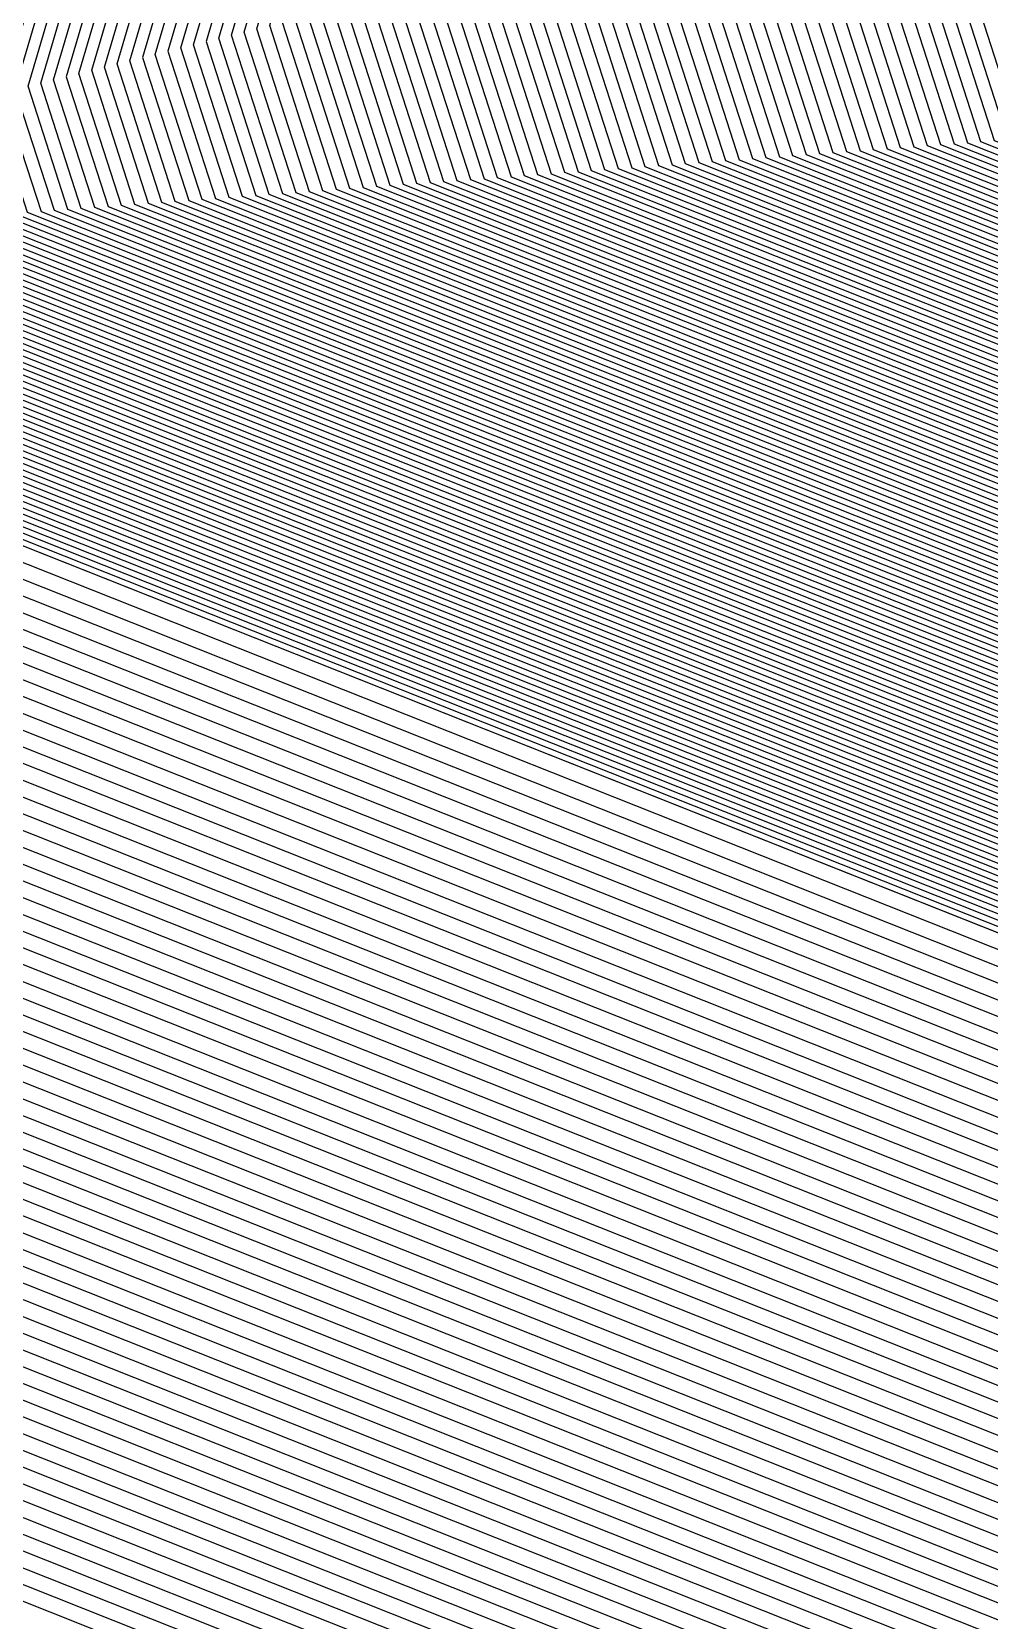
# Model space of a CAD drawing. Extents: x 7084 to 11035, y 13750 to 16729.
# Drawn here: x 8170.6 to 8248.1, y 14582.4 to 14710.9 of the extents above; entities that cross this region are included whole.
import ezdxf

# ---------------------------------------------------------------- set-up
doc = ezdxf.new("R2010")
doc.units = 0
doc.layers.add('Default', color=7, linetype='Continuous')

msp = doc.modelspace()

# ---------------------------------------------------------------- linework, layer by layer
at = {"layer": 'Default'}
for points in [[(8622.29, 14404.43), (8113.24, 14606.45), (8067.13, 14620.36), (7606.35, 14277.8), (7571.22, 14287.32), (7474.67, 14441.03), (7430.76, 14481.31), (7443.92, 14744.82), (7474.66, 14804.86), (7549.26, 14971.75), (7563.9, 15005.43), (7691.17, 15154.76), (7835.98, 15308.47), (7849.15, 15462.19), (7857.2, 15505.39), (7858.66, 15509.78), (7942.04, 15839.17), (7951.55, 15900.68), (7976.44, 15901.41), (8182.69, 16094.65)], [(8632.24, 14412.68), (8113.17, 14618.68), (8073.64, 14630.61), (7603.79, 14281.29), (7573.67, 14289.45), (7475.23, 14446.2), (7437.59, 14480.72), (7451.01, 14749.42), (7477.36, 14800.88), (7553.43, 14971.06), (7565.98, 14999.93), (7695.75, 15152.19), (7843.41, 15308.94), (7856.84, 15465.68), (7863.74, 15502.71), (7865, 15506.47), (7950.02, 15842.35), (7958.17, 15895.07), (7979.5, 15895.7), (8189.82, 16092.74)], [(8647.72, 14425.51), (8113.05, 14637.7), (8083.77, 14646.54), (7599.81, 14286.73), (7577.5, 14292.77), (7476.1, 14454.23), (7448.21, 14479.8), (7462.04, 14756.57), (7481.56, 14794.69), (7559.92, 14969.98), (7569.21, 14991.37), (7702.88, 15148.2), (7854.98, 15309.66), (7868.81, 15471.11), (7873.92, 15498.54), (7874.85, 15501.33), (7962.42, 15847.29), (7968.47, 15886.34), (7984.27, 15886.81), (8200.9, 16089.78)], [(8634.45, 14414.51), (8113.15, 14621.4), (8075.09, 14632.88), (7603.22, 14282.07), (7574.22, 14289.93), (7475.35, 14447.34), (7439.1, 14480.58), (7452.59, 14750.44), (7477.96, 14800), (7554.36, 14970.9), (7566.44, 14998.71), (7696.77, 15151.62), (7845.07, 15309.04), (7858.55, 15466.45), (7865.19, 15502.11), (7866.4, 15505.74), (7951.79, 15843.06), (7959.64, 15893.82), (7980.18, 15894.43)], [(7966.99, 15887.59), (7960.65, 15846.59), (7873.44, 15502.06), (7872.47, 15499.13), (7867.1, 15470.33), (7853.33, 15309.55), (7701.86, 15148.77), (7568.75, 14992.59), (7558.99, 14970.13), (7480.96, 14795.58), (7460.46, 14755.55), (7446.69, 14479.93), (7475.97, 14453.08), (7576.95, 14292.3), (7600.38, 14285.95), (8082.32, 14644.26), (8113.07, 14634.98), (8645.5, 14423.68)], [(7970.67, 15884.48), (7965.08, 15848.35), (7876.96, 15500.22), (7876.1, 15497.64), (7871.37, 15472.27), (7857.46, 15309.81), (7704.4, 15147.35), (7569.9, 14989.53), (7561.3, 14969.75), (7482.46, 14793.36), (7464.4, 14758.1), (7450.49, 14479.6), (7476.28, 14455.95), (7578.32, 14293.49), (7598.95, 14287.89), (8085.94, 14649.95), (8113.03, 14641.78), (8651.03, 14428.26)], [(7996.1, 15860.71), (7901.59, 15487.36), (7901.55, 15487.22), (7901.29, 15485.84), (7886.37, 15311.61), (7722.23, 15137.38), (7577.98, 14968.12), (7577.51, 14967.06), (7492.95, 14777.89), (7491.98, 14775.98), (7477.05, 14477.3), (7478.45, 14476.02), (7587.88, 14301.79), (7588.99, 14301.48), (8111.27, 14689.77), (8112.74, 14689.33), (8689.73, 14460.34)], [(8686.41, 14457.59), (8112.76, 14685.26), (8109.1, 14686.36), (7589.85, 14300.32), (7587.06, 14301.08), (7478.26, 14474.3), (7474.78, 14477.5), (7489.61, 14774.45), (7492.05, 14779.22), (7576.12, 14967.29), (7577.28, 14969.96), (7720.7, 15138.23), (7883.89, 15311.46), (7898.73, 15484.68), (7899.37, 15488.11), (7899.48, 15488.46), (7993.44, 15859.65)], [(7994.33, 15860), (7900.19, 15488.09), (7900.09, 15487.81), (7899.58, 15485.07), (7884.72, 15311.51), (7721.21, 15137.95), (7577.52, 14969.35), (7576.59, 14967.21), (7492.35, 14778.77), (7490.4, 14774.96), (7475.54, 14477.43), (7478.32, 14474.87), (7587.33, 14301.31), (7589.56, 14300.71), (8109.83, 14687.5), (8112.75, 14686.62), (8687.52, 14458.51)], [(8684.2, 14455.76), (8112.78, 14682.54), (8107.65, 14684.09), (7590.42, 14299.54), (7586.51, 14300.6), (7478.14, 14473.15), (7473.26, 14477.63), (7488.04, 14773.43), (7491.45, 14780.1), (7575.2, 14967.44), (7576.82, 14971.18), (7719.68, 15138.8), (7882.24, 15311.35), (7897.02, 15483.91), (7897.91, 15488.71), (7898.08, 15489.19), (7991.67, 15858.95)], [(7992.56, 15859.3), (7898.78, 15488.83), (7898.64, 15488.41), (7897.87, 15484.29), (7883.07, 15311.41), (7720.19, 15138.52), (7577.05, 14970.57), (7575.66, 14967.36), (7491.75, 14779.66), (7488.83, 14773.94), (7474.02, 14477.56), (7478.2, 14473.73), (7586.79, 14300.84), (7590.13, 14299.93), (8108.38, 14685.22), (8112.77, 14683.9), (8685.31, 14456.67)], [(7987.24, 15857.18), (7894.56, 15491.03), (7894.28, 15490.2), (7892.74, 15481.97), (7878.11, 15311.1), (7717.13, 15140.23), (7575.67, 14974.24), (7572.88, 14967.83), (7489.95, 14782.31), (7484.1, 14770.87), (7469.46, 14477.96), (7477.83, 14470.28), (7585.15, 14299.42), (7591.84, 14297.6), (8104.04, 14678.4), (8112.82, 14675.75), (8678.67, 14451.17)], [(7988.13, 15857.53), (7895.26, 15490.66), (7895, 15489.9), (7893.6, 15482.35), (7878.94, 15311.15), (7717.64, 15139.94), (7575.9, 14973.63), (7573.34, 14967.75), (7490.25, 14781.87), (7484.89, 14771.38), (7470.22, 14477.89), (7477.89, 14470.86), (7585.42, 14299.65), (7591.55, 14297.99), (8104.76, 14679.53), (8112.81, 14677.1), (8679.78, 14452.09)], [(7989.01, 15857.89), (7895.96, 15490.3), (7895.73, 15489.6), (7894.45, 15482.74), (7879.76, 15311.2), (7718.15, 15139.66), (7576.13, 14973.02), (7573.81, 14967.67), (7490.55, 14781.43), (7485.67, 14771.9), (7470.98, 14477.82), (7477.95, 14471.43), (7585.69, 14299.89), (7591.27, 14298.38), (8105.48, 14680.67), (8112.8, 14678.46), (8680.89, 14453.01)], [(8675.36, 14448.43), (8112.84, 14671.67), (8101.86, 14674.98), (7592.69, 14296.44), (7584.33, 14298.7), (7477.64, 14468.56), (7467.19, 14478.15), (7481.74, 14769.34), (7489.05, 14783.64), (7571.49, 14968.06), (7574.98, 14976.08), (7715.61, 15141.08), (7875.63, 15310.94), (7890.18, 15480.8), (7892.1, 15491.09), (7892.44, 15492.13), (7984.58, 15856.12)], [(7985.47, 15856.47), (7893.15, 15491.77), (7892.82, 15490.79), (7891.03, 15481.19), (7876.46, 15310.99), (7716.12, 15140.8), (7575.21, 14975.46), (7571.96, 14967.98), (7489.35, 14783.19), (7482.52, 14769.85), (7467.95, 14478.09), (7477.71, 14469.14), (7584.6, 14298.94), (7592.41, 14296.83), (8102.59, 14676.12), (8112.84, 14673.03), (8676.46, 14449.34)], [(7981.04, 15854.71), (7889.63, 15493.61), (7889.19, 15492.28), (7886.76, 15479.25), (7872.33, 15310.74), (7713.57, 15142.22), (7574.05, 14978.52), (7569.64, 14968.36), (7487.86, 14785.41), (7478.58, 14767.3), (7464.15, 14478.42), (7477.4, 14466.27), (7583.23, 14297.75), (7593.83, 14294.88), (8098.97, 14670.43), (8112.88, 14666.23), (8670.93, 14444.76)], [(8672.04, 14445.68), (8112.87, 14667.59), (8099.69, 14671.57), (7593.55, 14295.27), (7583.51, 14297.99), (7477.46, 14466.84), (7464.91, 14478.35), (7479.37, 14767.81), (7488.16, 14784.96), (7570.1, 14968.29), (7574.29, 14977.91), (7714.08, 15141.94), (7873.15, 15310.79), (7887.61, 15479.64), (7889.91, 15491.98), (7890.33, 15493.24), (7981.92, 15855.06)], [(8665.41, 14440.18), (8112.92, 14659.44), (8095.35, 14664.74), (7595.25, 14292.94), (7581.87, 14296.57), (7477.09, 14463.4), (7460.36, 14478.74), (7474.64, 14764.74), (7486.36, 14787.62), (7567.32, 14968.75), (7572.9, 14981.58), (7711.02, 15143.65), (7868.2, 15310.48), (7882.49, 15477.31), (7885.55, 15493.77), (7886.11, 15495.44), (7976.6, 15852.94)], [(7977.49, 15853.3), (7886.81, 15495.08), (7886.28, 15493.47), (7883.34, 15477.7), (7869.02, 15310.53), (7711.53, 15143.36), (7573.13, 14980.97), (7567.79, 14968.67), (7486.66, 14787.17), (7475.43, 14765.25), (7461.12, 14478.68), (7477.15, 14463.98), (7582.14, 14296.81), (7594.97, 14293.33), (8096.07, 14665.88), (8112.91, 14660.8), (8666.51, 14441.09)], [(7978.38, 15853.65), (7887.52, 15494.71), (7887.01, 15493.17), (7884.19, 15478.09), (7869.85, 15310.58), (7712.04, 15143.08), (7573.36, 14980.36), (7568.25, 14968.59), (7486.96, 14786.73), (7476.22, 14765.76), (7461.87, 14478.61), (7477.21, 14464.55), (7582.42, 14297.04), (7594.68, 14293.72), (8096.8, 14667.02), (8112.9, 14662.16), (8667.62, 14442.01)], [(7979.26, 15854), (7888.22, 15494.34), (7887.73, 15492.88), (7885.05, 15478.48), (7870.67, 15310.63), (7712.55, 15142.79), (7573.59, 14979.75), (7568.71, 14968.52), (7487.26, 14786.29), (7477.01, 14766.28), (7462.63, 14478.55), (7477.27, 14465.12), (7582.69, 14297.28), (7594.4, 14294.11), (8097.52, 14668.15), (8112.89, 14663.52), (8668.72, 14442.93)], [(7973.95, 15851.88), (7884, 15496.55), (7883.37, 15494.66), (7879.92, 15476.15), (7865.72, 15310.32), (7709.5, 15144.5), (7572.21, 14983.42), (7565.94, 14968.98), (7485.46, 14788.94), (7472.28, 14763.21), (7458.08, 14478.94), (7476.9, 14461.68), (7581.05, 14295.86), (7596.11, 14291.78), (8093.18, 14661.33), (8112.94, 14655.37), (8662.09, 14437.43)], [(7974.83, 15852.24), (7884.7, 15496.18), (7884.1, 15494.37), (7880.78, 15476.54), (7866.54, 15310.38), (7710, 15144.22), (7572.44, 14982.8), (7566.4, 14968.9), (7485.76, 14788.5), (7473.07, 14763.72), (7458.84, 14478.88), (7476.96, 14462.25), (7581.32, 14296.09), (7595.82, 14292.17), (8093.9, 14662.47), (8112.93, 14656.72), (8663.19, 14438.34)], [(8664.3, 14439.26), (8112.93, 14658.08), (8094.63, 14663.6), (7595.54, 14292.55), (7581.6, 14296.33), (7477.02, 14462.83), (7459.6, 14478.81), (7473.86, 14764.23), (7486.06, 14788.06), (7566.86, 14968.83), (7572.67, 14982.19), (7710.51, 15143.93), (7867.37, 15310.43), (7881.63, 15476.92), (7884.83, 15494.07), (7885.41, 15495.81), (7975.72, 15852.59)], [(8659.88, 14435.59), (8112.96, 14652.65), (8091.73, 14659.05), (7596.68, 14291), (7580.5, 14295.38), (7476.78, 14460.53), (7456.56, 14479.07), (7470.71, 14762.19), (7484.86, 14789.83), (7565.01, 14969.13), (7571.75, 14984.64), (7708.48, 15145.07), (7864.07, 15310.22), (7878.21, 15475.37), (7881.92, 15495.26), (7882.59, 15497.28), (7972.17, 15851.18)], [(7966.85, 15849.06), (7878.37, 15499.49), (7877.55, 15497.05), (7873.08, 15473.05), (7859.11, 15309.91), (7705.42, 15146.78), (7570.36, 14988.31), (7562.23, 14969.6), (7483.06, 14792.48), (7465.98, 14759.12), (7452.01, 14479.47), (7476.41, 14457.09), (7578.86, 14293.96), (7598.38, 14288.67), (8087.39, 14652.22), (8113.01, 14644.5), (8653.24, 14430.09)], [(7968.63, 15849.76), (7879.78, 15498.75), (7879.01, 15496.45), (7874.79, 15473.82), (7860.76, 15310.02), (7706.44, 15146.21), (7570.82, 14987.09), (7563.16, 14969.44), (7483.66, 14791.6), (7467.55, 14760.14), (7453.53, 14479.34), (7476.53, 14458.24), (7579.41, 14294.43), (7597.81, 14289.45), (8088.84, 14654.5), (8112.99, 14647.21), (8655.46, 14431.93)], [(7969.51, 15850.12), (7880.48, 15498.38), (7879.74, 15496.15), (7875.65, 15474.21), (7861.59, 15310.07), (7706.95, 15145.93), (7571.06, 14986.47), (7563.62, 14969.36), (7483.96, 14791.15), (7468.34, 14760.66), (7454.28, 14479.27), (7476.59, 14458.81), (7579.68, 14294.67), (7597.53, 14289.84), (8089.56, 14655.64), (8112.98, 14648.57), (8656.56, 14432.84)], [(7964.2, 15848), (7876.26, 15500.59), (7875.37, 15497.94), (7870.52, 15471.88), (7856.63, 15309.76), (7703.89, 15147.63), (7569.67, 14990.14), (7560.84, 14969.83), (7482.16, 14793.81), (7463.62, 14757.59), (7449.73, 14479.66), (7476.22, 14455.37), (7578.05, 14293.25), (7599.24, 14287.51), (8085.22, 14648.81), (8113.03, 14640.42), (8649.93, 14427.34)], [(7965.97, 15848.7), (7877.66, 15499.86), (7876.83, 15497.34), (7872.23, 15472.66), (7858.28, 15309.86), (7704.91, 15147.07), (7570.13, 14988.92), (7561.77, 14969.67), (7482.76, 14792.92), (7465.19, 14758.61), (7451.25, 14479.53), (7476.34, 14456.52), (7578.59, 14293.72), (7598.67, 14288.28), (8086.67, 14651.09), (8113.02, 14643.14), (8652.14, 14429.18)], [(7961.54, 15846.94), (7874.15, 15501.69), (7873.19, 15498.83), (7867.95, 15470.72), (7854.15, 15309.6), (7702.37, 15148.49), (7568.98, 14991.98), (7559.45, 14970.06), (7481.26, 14795.13), (7461.25, 14756.06), (7447.45, 14479.86), (7476.03, 14453.65), (7577.23, 14292.54), (7600.09, 14286.34), (8083.05, 14645.4), (8113.06, 14636.34), (8646.61, 14424.59)], [(7963.31, 15847.65), (7875.55, 15500.96), (7874.65, 15498.24), (7869.66, 15471.49), (7855.81, 15309.71), (7703.39, 15147.92), (7569.44, 14990.75), (7560.38, 14969.9), (7481.86, 14794.25), (7462.83, 14757.08), (7448.97, 14479.73), (7476.16, 14454.8), (7577.77, 14293.01), (7599.52, 14287.12), (8084.5, 14647.67), (8113.04, 14639.06), (8648.82, 14426.43)], [(7957.99, 15845.53), (7871.33, 15503.16), (7870.28, 15500.03), (7864.53, 15469.17), (7850.85, 15309.4), (7700.33, 15149.63), (7568.06, 14994.42), (7557.6, 14970.37), (7480.06, 14796.9), (7458.1, 14754.01), (7444.42, 14480.12), (7475.79, 14451.36), (7576.13, 14291.59), (7601.23, 14284.79), (8080.15, 14640.85), (8113.09, 14630.91), (8642.19, 14420.93)], [(7959.76, 15846.23), (7872.74, 15502.43), (7871.74, 15499.43), (7866.24, 15469.94), (7852.5, 15309.5), (7701.35, 15149.06), (7568.52, 14993.2), (7558.53, 14970.21), (7480.66, 14796.02), (7459.68, 14755.04), (7445.94, 14479.99), (7475.91, 14452.5), (7576.68, 14292.06), (7600.66, 14285.57), (8081.6, 14643.12), (8113.07, 14633.63), (8644.4, 14422.76)], [(8637.77, 14417.26), (8113.12, 14625.47), (8077.26, 14636.29), (7602.37, 14283.24), (7575.04, 14290.64), (7475.54, 14449.06), (7441.38, 14480.39), (7454.95, 14751.97), (7478.86, 14798.67), (7555.75, 14970.67), (7567.13, 14996.87), (7698.29, 15150.77), (7847.55, 15309.19), (7861.11, 15467.62), (7867.38, 15501.22), (7868.51, 15504.63), (7954.45, 15844.11)], [(7956.22, 15844.82), (7869.92, 15503.9), (7868.83, 15500.62), (7862.82, 15468.39), (7849.2, 15309.3), (7699.31, 15150.2), (7567.59, 14995.65), (7556.67, 14970.52), (7479.46, 14797.79), (7456.53, 14752.99), (7442.9, 14480.26), (7475.66, 14450.21), (7575.59, 14291.11), (7601.8, 14284.01), (8078.71, 14638.57), (8113.11, 14628.19), (8639.98, 14419.09)], [(7957.11, 15845.17), (7870.63, 15503.53), (7869.56, 15500.32), (7863.68, 15468.78), (7850.02, 15309.35), (7699.82, 15149.91), (7567.83, 14995.04), (7557.14, 14970.44), (7479.76, 14797.34), (7457.31, 14753.5), (7443.66, 14480.19), (7475.73, 14450.78), (7575.86, 14291.35), (7601.51, 14284.4), (8079.43, 14639.71), (8113.1, 14629.55), (8641.08, 14420.01)], [(8633.34, 14413.59), (8113.16, 14620.04), (8074.36, 14631.74), (7603.51, 14281.68), (7573.95, 14289.69), (7475.29, 14446.77), (7438.35, 14480.65), (7451.8, 14749.93), (7477.66, 14800.44), (7553.9, 14970.98), (7566.21, 14999.32), (7696.26, 15151.91), (7844.24, 15308.99), (7857.69, 15466.07), (7864.47, 15502.41), (7865.7, 15506.11), (7950.9, 15842.7)], [(8635.55, 14415.43), (8113.14, 14622.76), (8075.81, 14634.02), (7602.94, 14282.46), (7574.49, 14290.17), (7475.42, 14447.92), (7439.86, 14480.52), (7453.37, 14750.95), (7478.26, 14799.55), (7554.82, 14970.83), (7566.67, 14998.09), (7697.28, 15151.34), (7845.89, 15309.09), (7859.4, 15466.84), (7865.92, 15501.81), (7867.11, 15505.37), (7952.67, 15843.41)], [(8636.66, 14416.34), (8113.13, 14624.12), (8076.53, 14635.16), (7602.65, 14282.85), (7574.77, 14290.4), (7475.48, 14448.49), (7440.62, 14480.45), (7454.16, 14751.46), (7478.56, 14799.11), (7555.28, 14970.75), (7566.9, 14997.48), (7697.78, 15151.05), (7846.72, 15309.14), (7860.26, 15467.23), (7866.65, 15501.52), (7867.81, 15505), (7953.56, 15843.76)], [(8631.13, 14411.76), (8113.17, 14617.32), (8072.92, 14629.47), (7604.07, 14280.91), (7573.4, 14289.22), (7475.17, 14445.62), (7436.83, 14480.78), (7450.22, 14748.9), (7477.06, 14801.32), (7552.97, 14971.14), (7565.75, 15000.54), (7695.24, 15152.48), (7842.59, 15308.88), (7855.98, 15465.29), (7863.01, 15503.01), (7864.29, 15506.84), (7949.13, 15842)], [(7944.7, 15840.23), (7860.77, 15508.68), (7859.38, 15504.49), (7851.71, 15463.35), (7838.46, 15308.63), (7692.69, 15153.9), (7564.6, 15003.6), (7550.65, 14971.52), (7475.56, 14803.53), (7446.28, 14746.35), (7433.03, 14481.11), (7474.86, 14442.75), (7572.04, 14288.03), (7605.5, 14278.96), (8069.3, 14623.78), (8113.21, 14610.53), (8625.6, 14407.18)], [(7946.47, 15840.94), (7862.18, 15507.94), (7860.83, 15503.9), (7853.42, 15464.13), (7840.11, 15308.73), (7693.71, 15153.33), (7565.06, 15002.38), (7551.58, 14971.37), (7476.16, 14802.65), (7447.86, 14747.37), (7434.55, 14480.98), (7474.98, 14443.9), (7572.58, 14288.5), (7604.93, 14279.74), (8070.74, 14626.05), (8113.2, 14613.25), (8627.81, 14409.01)], [(8623.39, 14405.34), (8113.23, 14607.81), (8067.85, 14621.5), (7606.07, 14278.19), (7571.49, 14287.56), (7474.73, 14441.61), (7431.51, 14481.24), (7444.71, 14745.33), (7474.96, 14804.42), (7549.73, 14971.67), (7564.13, 15004.82), (7691.67, 15154.47), (7836.81, 15308.52), (7850, 15462.57), (7857.92, 15505.09), (7859.36, 15509.41), (7942.93, 15839.52)], [(8691.22, 14463.49), (8114.89, 14692.21), (8114.78, 14692.57), (8114.98, 14693.27), (8114.9, 14694.03), (7891.33, 15310.59), (7891.38, 15311.17), (8328.59, 15539.89), (8394.16, 15535.97), (8394.49, 15536.64), (8572.81, 15564.07)], [(8690.13, 14465.45), (8118.15, 14692.45), (8117.86, 14693.34), (8118.38, 14695.1), (8118.18, 14696.99), (7896.29, 15308.91), (7896.41, 15310.35), (8330.32, 15537.35), (8395.41, 15533.46), (8396.21, 15535.12), (8573.19, 15562.35)], [(8573.31, 15561.78), (8396.78, 15534.62), (8395.82, 15532.62), (8330.9, 15536.5), (7898.08, 15310.07), (7897.95, 15308.35), (8119.27, 14697.98), (8119.51, 14695.7), (8118.89, 14693.6), (8119.24, 14692.53), (8689.77, 14466.11)], [(8689.41, 14466.76), (8120.32, 14692.61), (8119.92, 14693.86), (8120.65, 14696.31), (8120.37, 14698.97), (7899.6, 15307.79), (7899.76, 15309.8), (8331.48, 15535.65), (8396.23, 15531.78), (8397.36, 15534.11), (8573.44, 15561.2)], [(8689.05, 14467.42), (8121.41, 14692.69), (8120.95, 14694.12), (8121.78, 14696.92), (8121.46, 14699.96), (7901.25, 15307.23), (7901.44, 15309.52), (8332.06, 15534.8), (8396.65, 15530.94), (8397.93, 15533.61), (8573.56, 15560.63)], [(8687.96, 14469.38), (8124.67, 14692.94), (8124.04, 14694.9), (8125.18, 14698.75), (8124.73, 14702.92), (7906.21, 15305.54), (7906.47, 15308.7), (8333.79, 15532.26), (8397.89, 15528.43), (8399.66, 15532.09), (8573.94, 15558.9)], [(8574.07, 15558.33), (8400.23, 15531.59), (8398.3, 15527.59), (8334.37, 15531.41), (7908.14, 15308.43), (7907.87, 15304.98), (8125.83, 14703.91), (8126.31, 14699.36), (8125.07, 14695.15), (8125.76, 14693.02), (8687.6, 14470.04)], [(8687.24, 14470.69), (8126.84, 14693.1), (8126.1, 14695.41), (8127.44, 14699.97), (8126.92, 14704.9), (7909.52, 15304.42), (7909.82, 15308.16), (8334.95, 15530.56), (8398.71, 15526.75), (8400.81, 15531.08), (8574.2, 15557.76)], [(8686.88, 14471.35), (8127.93, 14693.18), (8127.13, 14695.67), (8128.57, 14700.58), (8128.01, 14705.88), (7911.18, 15303.86), (7911.5, 15307.88), (8335.53, 15529.71), (8399.13, 15525.91), (8401.38, 15530.57), (8574.32, 15557.18)], [(8688.33, 14468.73), (8123.58, 14692.86), (8123.01, 14694.64), (8124.04, 14698.14), (8123.64, 14701.93), (7904.56, 15306.1), (7904.79, 15308.98), (8333.21, 15533.11), (8397.47, 15529.27), (8399.08, 15532.6)], [(8686.16, 14472.66), (8130.1, 14693.34), (8129.18, 14696.19), (8130.84, 14701.79), (8130.19, 14707.86), (7914.48, 15302.74), (7914.85, 15307.33), (8336.68, 15528.01), (8399.95, 15524.23), (8402.53, 15529.56)], [(8685.79, 14473.31), (8131.19, 14693.42), (8130.21, 14696.45), (8131.97, 14702.4), (8131.29, 14708.85), (7916.14, 15302.18), (7916.53, 15307.06), (8337.26, 15527.17), (8400.37, 15523.39), (8403.1, 15529.06)], [(8686.52, 14472), (8129.02, 14693.26), (8128.15, 14695.93), (8129.71, 14701.19), (8129.1, 14706.87), (7912.83, 15303.3), (7913.17, 15307.61), (8336.11, 15528.86), (8399.54, 15525.07)], [(8685.43, 14473.97), (8132.28, 14693.5), (8131.24, 14696.71), (8133.1, 14703.01), (8132.38, 14709.84), (7917.79, 15301.62), (7918.21, 15306.79), (8337.84, 15526.32), (8400.78, 15522.56), (8403.68, 15528.55)], [(8685.07, 14474.62), (8133.36, 14693.58), (8132.27, 14696.96), (8134.23, 14703.62), (8133.47, 14710.83), (7919.45, 15301.06), (7919.88, 15306.51), (8338.42, 15525.47), (8401.2, 15521.72), (8404.25, 15528.05)], [(8684.71, 14475.28), (8134.45, 14693.66), (8133.3, 14697.22), (8135.37, 14704.23), (8134.56, 14711.81), (7921.1, 15300.49), (7921.56, 15306.24), (8339, 15524.62), (8401.61, 15520.88), (8404.83, 15527.54)], [(8684.35, 14475.94), (8135.53, 14693.74), (8134.33, 14697.48), (8136.5, 14704.84), (8135.66, 14712.8), (7922.75, 15299.93), (7923.24, 15305.97), (8339.58, 15523.77), (8402.02, 15520.04)], [(8683.99, 14476.59), (8136.62, 14693.82), (8135.36, 14697.74), (8137.63, 14705.45), (8136.75, 14713.79), (7924.41, 15299.37), (7924.91, 15305.69), (8340.15, 15522.92), (8402.44, 15519.2)], [(8683.62, 14477.25), (8137.71, 14693.9), (8136.39, 14698), (8138.76, 14706.06), (8137.84, 14714.78), (7926.06, 15298.81), (7926.59, 15305.42), (8340.73, 15522.08), (8402.85, 15518.36)], [(8403.26, 15517.52), (8341.31, 15521.23), (7928.27, 15305.14), (7927.72, 15298.25), (8138.93, 14715.77), (8139.9, 14706.67), (8137.42, 14698.26), (8138.79, 14693.98), (8683.26, 14477.9)], [(8682.9, 14478.56), (8139.88, 14694.07), (8138.44, 14698.52), (8141.03, 14707.28), (8140.02, 14716.75), (7929.37, 15297.69), (7929.94, 15304.87), (8341.89, 15520.38), (8403.68, 15516.69)], [(8682.54, 14479.21), (8140.97, 14694.15), (8139.47, 14698.78), (8142.16, 14707.89), (8141.12, 14717.74), (7931.02, 15297.13), (7931.62, 15304.6), (8342.47, 15519.53), (8404.09, 15515.85)], [(8682.18, 14479.87), (8142.05, 14694.23), (8140.5, 14699.03), (8143.29, 14708.49), (8142.21, 14718.73), (7932.68, 15296.57), (7933.3, 15304.32), (8343.05, 15518.68), (8404.5, 15515.01)], [(8681.82, 14480.52), (8143.14, 14694.31), (8141.53, 14699.29), (8144.43, 14709.1), (8143.3, 14719.72), (7934.33, 15296.01), (7934.97, 15304.05), (8343.63, 15517.83), (8404.92, 15514.17)], [(8681.09, 14481.83), (8145.31, 14694.47), (8143.59, 14699.81), (8146.69, 14710.32), (8145.48, 14721.7), (7937.64, 15294.88), (7938.33, 15303.5), (8344.78, 15516.14), (8405.74, 15512.49)], [(8680.73, 14482.49), (8146.4, 14694.55), (8144.62, 14700.07), (8147.82, 14710.93), (8146.58, 14722.68), (7939.29, 15294.32), (7940, 15303.23), (8345.36, 15515.29), (8406.16, 15511.65)], [(8406.57, 15510.81), (8345.94, 15514.44), (7941.68, 15302.95), (7940.95, 15293.76), (8147.67, 14723.67), (8148.96, 14711.54), (8145.65, 14700.33), (8147.48, 14694.63), (8680.37, 14483.14)], [(8406.99, 15509.98), (8346.52, 15513.59), (7943.36, 15302.68), (7942.6, 15293.2), (8148.76, 14724.66), (8150.09, 14712.15), (8146.68, 14700.59), (8148.57, 14694.71), (8680.01, 14483.8)], [(8679.65, 14484.45), (8149.66, 14694.79), (8147.7, 14700.84), (8151.22, 14712.76), (8149.85, 14725.65), (7944.25, 15292.64), (7945.04, 15302.41), (8347.1, 15512.74), (8407.4, 15509.14)], [(8679.28, 14485.11), (8150.74, 14694.87), (8148.73, 14701.1), (8152.35, 14713.37), (8150.95, 14726.64), (7945.91, 15292.08), (7946.71, 15302.13), (8347.67, 15511.89), (8407.81, 15508.3)], [(8408.23, 15507.46), (8348.25, 15511.04), (7948.39, 15301.86), (7947.56, 15291.52), (8152.04, 14727.62), (8153.48, 14713.98), (8149.76, 14701.36), (8151.83, 14694.95), (8678.92, 14485.76)], [(8678.2, 14487.08), (8154, 14695.11), (8151.82, 14701.88), (8155.75, 14715.19), (8154.22, 14729.6), (7950.87, 15290.4), (7951.74, 15301.31), (8349.41, 15509.35), (8409.05, 15505.78)], [(8677.84, 14487.73), (8155.09, 14695.19), (8152.85, 14702.14), (8156.88, 14715.8), (8155.31, 14730.59), (7952.52, 15289.84), (7953.42, 15301.04), (8349.99, 15508.5), (8409.47, 15504.94)], [(8677.48, 14488.39), (8156.18, 14695.27), (8153.88, 14702.4), (8158.01, 14716.41), (8156.41, 14731.58), (7954.18, 15289.27), (7955.1, 15300.76), (8350.57, 15507.65), (8409.88, 15504.11)], [(8677.11, 14489.04), (8157.26, 14695.35), (8154.91, 14702.66), (8159.15, 14717.02), (8157.5, 14732.56), (7955.83, 15288.71), (7956.77, 15300.49), (8351.14, 15506.8), (8410.29, 15503.27)], [(8676.39, 14490.35), (8159.44, 14695.52), (8156.97, 14703.17), (8161.41, 14718.24), (8159.68, 14734.54), (7959.14, 15287.59), (7960.13, 15299.94), (8352.3, 15505.11), (8411.12, 15501.59)], [(7860.11, 15504.2), (7852.56, 15463.74), (7839.28, 15308.68), (7693.2, 15153.62), (7564.83, 15002.99), (7551.12, 14971.44), (7475.86, 14803.09), (7447.07, 14746.86), (7433.79, 14481.04), (7474.92, 14443.33), (7572.31, 14288.27), (7605.21, 14279.35), (8070.02, 14624.92), (8113.21, 14611.89), (8626.71, 14408.09)], [(8676.03, 14491.01), (8160.52, 14695.6), (8157.99, 14703.43), (8162.54, 14718.85), (8160.77, 14735.53), (7960.79, 15287.03), (7961.8, 15299.67), (8352.88, 15504.26), (8411.53, 15500.75)], [(8675.67, 14491.66), (8161.61, 14695.68), (8159.02, 14703.69), (8163.68, 14719.46), (8161.87, 14736.52), (7962.45, 15286.47), (7963.48, 15299.39), (8353.46, 15503.41), (8411.95, 15499.91)], [(8412.36, 15499.07), (8354.04, 15502.56), (7965.16, 15299.12), (7964.1, 15285.91), (8162.96, 14737.51), (8164.81, 14720.07), (8160.05, 14703.95), (8162.69, 14695.76), (8675.31, 14492.32)], [(8674.94, 14492.97), (8163.78, 14695.84), (8161.08, 14704.21), (8165.94, 14720.68), (8164.05, 14738.49), (7965.75, 15285.35), (7966.83, 15298.85), (8354.61, 15501.71), (8412.78, 15498.24)], [(8674.58, 14493.63), (8164.87, 14695.92), (8162.11, 14704.47), (8167.07, 14721.28), (8165.14, 14739.48), (7967.41, 15284.79), (7968.51, 15298.57), (8355.19, 15500.86), (8413.19, 15497.4)], [(8413.6, 15496.56), (8355.77, 15500.01), (7970.19, 15298.3), (7969.06, 15284.23), (8166.24, 14740.47), (8168.21, 14721.89), (8163.14, 14704.72), (8165.95, 14696), (8674.22, 14494.28)], [(8673.86, 14494.94), (8167.04, 14696.08), (8164.17, 14704.98), (8169.34, 14722.5), (8167.33, 14741.46), (7970.72, 15283.66), (7971.87, 15298.02), (8356.35, 15499.17), (8414.02, 15495.72)], [(8673.5, 14495.59), (8168.13, 14696.16), (8165.2, 14705.24), (8170.47, 14723.11), (8168.42, 14742.45), (7972.37, 15283.1), (7973.54, 15297.75), (8356.93, 15498.32), (8414.43, 15494.88)], [(8673.14, 14496.25), (8169.21, 14696.24), (8166.23, 14705.5), (8171.6, 14723.72), (8169.51, 14743.43), (7974.02, 15282.54), (7975.22, 15297.48), (8357.51, 15497.47), (8414.84, 15494.04)], [(7880.46, 15495.86), (7876.5, 15474.6), (7862.41, 15310.12), (7707.46, 15145.64), (7571.29, 14985.86), (7564.08, 14969.29), (7484.26, 14790.71), (7469.13, 14761.17), (7455.04, 14479.2), (7476.65, 14459.39), (7579.96, 14294.91), (7597.25, 14290.22), (8090.28, 14656.78), (8112.98, 14649.93), (8657.67, 14433.76)], [(8672.77, 14496.9), (8170.3, 14696.32), (8167.25, 14705.76), (8172.73, 14724.33), (8170.6, 14744.42), (7975.68, 15281.98), (7976.9, 15297.2), (8358.08, 15496.62), (8415.26, 15493.2)], [(8415.67, 15492.36), (8358.66, 15495.77), (7978.57, 15296.93), (7977.33, 15281.42), (8171.7, 14745.41), (8173.87, 14724.94), (8168.28, 14706.02), (8171.39, 14696.4), (8672.41, 14497.56)], [(8672.05, 14498.22), (8172.47, 14696.48), (8169.31, 14706.28), (8175, 14725.55), (8172.79, 14746.4), (7978.99, 15280.86), (7980.25, 15296.66), (8359.24, 15494.92), (8416.08, 15491.53)], [(8671.33, 14499.53), (8174.64, 14696.64), (8171.37, 14706.79), (8177.26, 14726.77), (8174.97, 14748.38), (7982.29, 15279.74), (7983.6, 15296.11), (8360.4, 15493.23), (8416.91, 15489.85)], [(8670.97, 14500.18), (8175.73, 14696.72), (8172.4, 14707.05), (8178.4, 14727.38), (8176.06, 14749.36), (7983.95, 15279.18), (7985.28, 15295.83), (8360.98, 15492.38), (8417.33, 15489.01)], [(8417.74, 15488.17), (8361.55, 15491.53), (7986.96, 15295.56), (7985.6, 15278.62), (8177.16, 14750.35), (8179.53, 14727.98), (8173.43, 14707.31), (8176.82, 14696.81), (8670.6, 14500.84)], [(8670.24, 14501.49), (8177.9, 14696.89), (8174.46, 14707.57), (8180.66, 14728.59), (8178.25, 14751.34), (7987.26, 15278.05), (7988.63, 15295.29), (8362.13, 15490.68), (8418.15, 15487.33)], [(8669.88, 14502.15), (8178.99, 14696.97), (8175.49, 14707.83), (8181.79, 14729.2), (8179.34, 14752.33), (7988.91, 15277.49), (7990.31, 15295.01), (8362.71, 15489.83), (8418.57, 15486.49)], [(8669.52, 14502.8), (8180.08, 14697.05), (8176.52, 14708.09), (8182.93, 14729.81), (8180.43, 14753.32), (7990.56, 15276.93), (7991.99, 15294.74), (8363.29, 15488.98), (8418.98, 15485.66)], [(8669.16, 14503.46), (8181.16, 14697.13), (8177.54, 14708.35), (8184.06, 14730.42), (8181.53, 14754.3), (7992.22, 15276.37), (7993.66, 15294.47), (8363.87, 15488.14), (8419.39, 15484.82)], [(8668.8, 14504.11), (8182.25, 14697.21), (8178.57, 14708.6), (8185.19, 14731.03), (8182.62, 14755.29), (7993.87, 15275.81), (7995.34, 15294.19), (8364.45, 15487.29)], [(8420.22, 15483.14), (8365.02, 15486.44), (7997.02, 15293.92), (7995.52, 15275.25), (8183.71, 14756.28), (8186.32, 14731.64), (8179.6, 14708.86), (8183.34, 14697.29), (8668.43, 14504.77)], [(8668.07, 14505.42), (8184.42, 14697.37), (8180.63, 14709.12), (8187.46, 14732.25), (8184.8, 14757.27), (7997.18, 15274.69), (7998.7, 15293.64), (8365.6, 15485.59), (8420.63, 15482.3)], [(8421.05, 15481.46), (8366.18, 15484.74), (8000.37, 15293.37), (7998.83, 15274.13), (8185.89, 14758.26), (8188.59, 14732.86), (8181.66, 14709.38), (8185.51, 14697.45), (8667.71, 14506.08)], [(8667.35, 14506.73), (8186.6, 14697.53), (8182.69, 14709.64), (8189.72, 14733.47), (8186.99, 14759.25), (8000.49, 15273.57), (8002.05, 15293.1), (8366.76, 15483.89), (8421.46, 15480.62)], [(8666.99, 14507.39), (8187.68, 14697.61), (8183.72, 14709.9), (8190.85, 14734.07), (8188.08, 14760.23), (8002.14, 15273.01), (8003.73, 15292.82), (8367.34, 15483.04), (8421.87, 15479.79)], [(8422.29, 15478.95), (8367.92, 15482.2), (8005.4, 15292.55), (8003.79, 15272.44), (8189.17, 14761.22), (8191.98, 14734.68), (8184.75, 14710.16), (8188.77, 14697.69), (8666.63, 14508.04)], [(8666.26, 14508.7), (8189.85, 14697.77), (8185.78, 14710.42), (8193.12, 14735.29), (8190.26, 14762.21), (8005.45, 15271.88), (8007.08, 15292.28), (8368.49, 15481.35)], [(8665.54, 14510.01), (8192.03, 14697.93), (8187.83, 14710.93), (8195.38, 14736.51), (8192.45, 14764.19), (8008.76, 15270.76), (8010.43, 15291.73), (8369.65, 15479.65), (8423.53, 15476.43)], [(8665.18, 14510.67), (8193.11, 14698.01), (8188.86, 14711.19), (8196.51, 14737.12), (8193.54, 14765.17), (8010.41, 15270.2), (8012.11, 15291.45), (8370.23, 15478.8), (8423.94, 15475.59)], [(8664.46, 14511.98), (8195.29, 14698.18), (8190.92, 14711.71), (8198.78, 14738.34), (8195.72, 14767.15), (8013.72, 15269.08), (8015.46, 15290.91), (8371.39, 15477.11), (8424.77, 15473.91)], [(8425.6, 15472.24), (8372.54, 15475.41), (8018.82, 15290.36), (8017.03, 15267.96), (8197.91, 14769.13), (8201.04, 14739.56), (8192.98, 14712.23), (8197.46, 14698.34), (8663.73, 14513.29)], [(8663.37, 14513.94), (8198.55, 14698.42), (8194.01, 14712.48), (8202.18, 14740.17), (8199, 14770.11), (8018.68, 15267.4), (8020.49, 15290.08), (8373.12, 15474.56), (8426.01, 15471.4)], [(8663.01, 14514.6), (8199.63, 14698.5), (8195.04, 14712.74), (8203.31, 14740.77), (8200.09, 14771.1), (8020.33, 15266.83), (8022.17, 15289.81), (8373.7, 15473.71), (8426.42, 15470.56)], [(8662.65, 14515.25), (8200.72, 14698.58), (8196.07, 14713), (8204.44, 14741.38), (8201.18, 14772.09), (8021.99, 15266.27), (8023.85, 15289.54), (8374.28, 15472.86), (8426.84, 15469.72)], [(8662.29, 14515.91), (8201.8, 14698.66), (8197.09, 14713.26), (8205.57, 14741.99), (8202.28, 14773.08), (8023.64, 15265.71), (8025.52, 15289.26), (8374.86, 15472.01), (8427.25, 15468.88)], [(8661.92, 14516.56), (8202.89, 14698.74), (8198.12, 14713.52), (8206.71, 14742.6), (8203.37, 14774.07), (8025.29, 15265.15), (8027.2, 15288.99), (8375.43, 15471.17), (8427.66, 15468.04)], [(8661.2, 14517.87), (8205.06, 14698.9), (8200.18, 14714.04), (8208.97, 14743.82), (8205.55, 14776.04), (8028.6, 15264.03), (8030.56, 15288.44), (8376.59, 15469.47), (8428.49, 15466.37)], [(8660.84, 14518.53), (8206.15, 14698.98), (8201.21, 14714.29), (8210.1, 14744.43), (8206.64, 14777.03), (8030.26, 15263.47), (8032.23, 15288.17), (8377.17, 15468.62), (8428.91, 15465.53)], [(8429.32, 15464.69), (8377.75, 15467.77), (8033.91, 15287.89), (8031.91, 15262.91), (8207.74, 14778.02), (8211.23, 14745.04), (8202.24, 14714.55), (8207.24, 14699.06)], [(8660.12, 14519.84), (8208.32, 14699.14), (8203.27, 14714.81), (8212.37, 14745.65), (8208.83, 14779.01), (8033.56, 15262.35), (8035.59, 15287.62), (8378.33, 15466.92), (8429.73, 15463.85)], [(8430.15, 15463.01), (8378.9, 15466.08), (8037.26, 15287.35), (8035.22, 15261.79), (8209.92, 14780), (8213.5, 14746.26), (8204.3, 14715.07), (8209.41, 14699.22), (8659.75, 14520.49)], [(8659.39, 14521.15), (8210.5, 14699.3), (8205.33, 14715.33), (8214.63, 14746.86), (8211.01, 14780.98), (8036.87, 15261.22), (8038.94, 15287.07), (8379.48, 15465.23), (8430.56, 15462.17)], [(8659.03, 14521.81), (8211.58, 14699.38), (8206.36, 14715.59), (8215.76, 14747.47), (8212.11, 14781.97), (8038.53, 15260.66), (8040.62, 15286.8), (8380.06, 15464.38), (8430.97, 15461.34)], [(8431.39, 15460.5), (8380.64, 15463.53), (8042.29, 15286.53), (8040.18, 15260.1), (8213.2, 14782.96), (8216.9, 14748.08), (8207.38, 14715.85), (8212.67, 14699.46), (8658.67, 14522.46)], [(8658.31, 14523.12), (8213.76, 14699.55), (8208.41, 14716.11), (8218.03, 14748.69), (8214.29, 14783.95), (8041.83, 15259.54), (8043.97, 15286.25), (8381.22, 15462.68), (8431.8, 15459.66)], [(8432.21, 15458.82), (8381.8, 15461.83), (8045.65, 15285.98), (8043.49, 15258.98), (8215.38, 14784.94), (8219.16, 14749.3), (8209.44, 14716.36), (8214.84, 14699.63)], [(8657.58, 14524.43), (8215.93, 14699.71), (8210.47, 14716.62), (8220.29, 14749.91), (8216.47, 14785.93), (8045.14, 15258.42), (8047.32, 15285.7), (8382.37, 15460.98), (8432.63, 15457.98)], [(8657.22, 14525.08), (8217.01, 14699.79), (8211.5, 14716.88), (8221.43, 14750.52), (8217.57, 14786.91), (8046.8, 15257.86), (8049, 15285.43), (8382.95, 15460.14), (8433.04, 15457.14)], [(8656.86, 14525.74), (8218.1, 14699.87), (8212.53, 14717.14), (8222.56, 14751.13), (8218.66, 14787.9), (8048.45, 15257.3), (8050.68, 15285.16), (8383.53, 15459.29), (8433.45, 15456.3)], [(8433.87, 15455.46), (8384.11, 15458.44), (8052.35, 15284.88), (8050.1, 15256.74), (8219.75, 14788.89), (8223.69, 14751.74), (8213.56, 14717.4), (8219.19, 14699.95), (8656.5, 14526.39)], [(8656.14, 14527.05), (8220.27, 14700.03), (8214.59, 14717.66), (8224.82, 14752.35), (8220.84, 14789.88), (8051.76, 15256.18), (8054.03, 15284.61), (8384.69, 15457.59), (8434.28, 15454.63)], [(8655.78, 14527.7), (8221.36, 14700.11), (8215.62, 14717.92), (8225.96, 14752.96), (8221.93, 14790.87), (8053.41, 15255.61), (8055.71, 15284.34), (8385.27, 15456.74), (8434.7, 15453.79)], [(8435.11, 15452.95), (8385.84, 15455.89), (8057.39, 15284.06), (8055.06, 15255.05), (8223.03, 14791.85), (8227.09, 14753.56), (8216.64, 14718.17), (8222.45, 14700.19), (8655.41, 14528.36)], [(8654.69, 14529.67), (8224.62, 14700.35), (8218.7, 14718.69), (8229.35, 14754.78), (8225.21, 14793.83), (8058.37, 15253.93), (8060.74, 15283.51), (8387, 15454.2), (8435.94, 15451.27)], [(8654.33, 14530.32), (8225.71, 14700.43), (8219.73, 14718.95), (8230.48, 14755.39), (8226.3, 14794.82), (8060.03, 15253.37), (8062.42, 15283.24), (8387.58, 15453.35), (8436.35, 15450.43)], [(8653.97, 14530.98), (8226.79, 14700.51), (8220.76, 14719.21), (8231.62, 14756), (8227.4, 14795.81), (8061.68, 15252.81), (8064.09, 15282.97), (8388.16, 15452.5), (8436.76, 15449.59)], [(8437.18, 15448.76), (8388.74, 15451.65), (8065.77, 15282.69), (8063.33, 15252.25), (8228.49, 14796.8), (8232.75, 14756.61), (8221.79, 14719.47), (8227.88, 14700.59), (8653.61, 14531.63)], [(8653.24, 14532.29), (8228.96, 14700.67), (8222.82, 14719.73), (8233.88, 14757.22), (8229.58, 14797.78), (8064.99, 15251.69), (8067.45, 15282.42), (8389.31, 15450.8), (8437.59, 15447.92)], [(8652.88, 14532.95), (8230.05, 14700.75), (8223.85, 14719.99), (8235.01, 14757.83), (8230.67, 14798.77), (8066.64, 15251.13), (8069.12, 15282.14), (8389.89, 15449.95), (8438, 15447.08)], [(8438.42, 15446.24), (8390.47, 15449.11), (8070.8, 15281.87), (8068.3, 15250.57), (8231.76, 14799.76), (8236.15, 14758.44), (8224.88, 14720.24), (8231.14, 14700.83)], [(8651.8, 14534.91), (8233.31, 14701), (8226.93, 14720.76), (8238.41, 14759.65), (8233.95, 14801.74), (8071.6, 15249.44), (8074.15, 15281.32), (8391.63, 15447.41), (8439.24, 15444.56)], [(8651.44, 14535.57), (8234.4, 14701.08), (8227.96, 14721.02), (8239.54, 14760.26), (8235.04, 14802.72), (8073.26, 15248.88), (8075.83, 15281.05), (8392.21, 15446.56), (8439.66, 15443.72)], [(8651.07, 14536.22), (8235.48, 14701.16), (8228.99, 14721.28), (8240.68, 14760.87), (8236.13, 14803.71), (8074.91, 15248.32), (8077.51, 15280.78), (8392.78, 15445.71), (8440.07, 15442.89)], [(8650.71, 14536.88), (8236.57, 14701.24), (8230.02, 14721.54), (8241.81, 14761.48), (8237.22, 14804.7), (8076.57, 15247.76), (8079.18, 15280.5), (8393.36, 15444.86), (8440.49, 15442.05)], [(8440.9, 15441.21), (8393.94, 15444.01), (8080.86, 15280.23), (8078.22, 15247.2), (8238.32, 14805.69), (8242.94, 14762.09), (8231.05, 14721.8), (8237.66, 14701.32), (8650.35, 14537.53)], [(8649.99, 14538.19), (8238.74, 14701.4), (8232.08, 14722.05), (8244.07, 14762.7), (8239.41, 14806.68), (8079.87, 15246.64), (8082.54, 15279.95), (8394.52, 15443.17), (8441.31, 15440.37)], [(8441.73, 15439.53), (8395.1, 15442.32), (8084.22, 15279.68), (8081.53, 15246.08), (8240.5, 14807.66), (8245.21, 14763.31), (8233.11, 14722.31), (8239.83, 14701.48), (8649.63, 14538.84)], [(8649.27, 14539.5), (8240.92, 14701.56), (8234.14, 14722.57), (8246.34, 14763.92), (8241.59, 14808.65), (8083.18, 15245.52), (8085.89, 15279.41), (8395.68, 15441.47), (8442.14, 15438.69)], [(8396.25, 15440.62), (8087.57, 15279.13), (8084.83, 15244.96), (8242.69, 14809.64), (8247.47, 14764.53), (8235.17, 14722.83), (8242, 14701.64), (8648.9, 14540.15)], [(8648.54, 14540.81), (8243.09, 14701.72), (8236.19, 14723.09), (8248.6, 14765.14), (8243.78, 14810.63), (8086.49, 15244.39), (8089.25, 15278.86), (8396.83, 15439.77), (8442.97, 15437.01)], [(8443.79, 15435.34), (8397.99, 15438.08), (8092.6, 15278.31), (8089.8, 15243.27), (8245.96, 14812.61), (8250.87, 14766.35), (8238.25, 14723.61), (8245.26, 14701.88), (8647.82, 14542.12)], [(8444.21, 15434.5), (8398.57, 15437.23), (8094.28, 15278.04), (8091.45, 15242.71), (8247.05, 14813.59), (8252, 14766.96), (8239.28, 14723.87), (8246.35, 14701.96), (8647.46, 14542.77)], [(8647.1, 14543.43), (8247.43, 14702.04), (8240.31, 14724.12), (8253.13, 14767.57), (8248.15, 14814.58), (8093.1, 15242.15), (8095.95, 15277.76), (8399.15, 15436.38), (8444.62, 15433.66)], [(8646.73, 14544.08), (8248.52, 14702.12), (8241.34, 14724.38), (8254.26, 14768.18), (8249.24, 14815.57), (8094.76, 15241.59), (8097.63, 15277.49), (8399.72, 15435.53), (8445.03, 15432.82)], [(8646.37, 14544.74), (8249.61, 14702.2), (8242.37, 14724.64), (8255.4, 14768.79), (8250.33, 14816.56), (8096.41, 15241.03), (8099.31, 15277.22), (8400.3, 15434.68), (8445.45, 15431.98)], [(8646.01, 14545.4), (8250.69, 14702.29), (8243.4, 14724.9), (8256.53, 14769.4), (8251.42, 14817.55), (8098.07, 15240.47), (8100.98, 15276.94), (8400.88, 15433.83), (8445.86, 15431.14)], [(7851.68, 15309.45), (7700.84, 15149.34), (7568.29, 14993.81), (7558.06, 14970.29), (7480.36, 14796.46), (7458.89, 14754.52), (7445.18, 14480.06), (7475.85, 14451.93), (7576.41, 14291.83), (7600.94, 14285.18), (8080.88, 14641.98), (8113.08, 14632.27), (8643.29, 14421.84)], [(8658.77, 14434.68), (8112.97, 14651.29), (8091.01, 14657.91), (7596.96, 14290.61), (7580.23, 14295.15), (7476.72, 14459.96), (7455.8, 14479.14), (7469.92, 14761.68), (7484.56, 14790.27), (7564.55, 14969.21), (7571.52, 14985.25), (7707.97, 15145.36), (7863.24, 15310.17)], [(7864.89, 15310.27), (7708.99, 15144.79), (7571.98, 14984.03), (7565.47, 14969.06), (7485.16, 14789.38), (7471.49, 14762.7), (7457.32, 14479.01), (7476.84, 14461.11), (7580.78, 14295.62), (7596.39, 14291.39), (8092.46, 14660.19), (8112.95, 14654.01), (8660.98, 14436.51)], [(8690.86, 14464.14), (8115.98, 14692.29), (8115.81, 14692.83), (8116.12, 14693.88), (8116, 14695.01), (7892.98, 15310.03)], [(8630.03, 14410.84), (8113.18, 14615.96), (8072.19, 14628.33), (7604.36, 14280.52), (7573.13, 14288.98), (7475.11, 14445.05), (7436.07, 14480.85), (7449.43, 14748.39), (7476.76, 14801.77), (7552.51, 14971.21), (7565.52, 15001.15), (7694.73, 15152.76), (7841.76, 15308.83)], [(8671.69, 14498.87), (8173.56, 14696.56), (8170.34, 14706.54), (8176.13, 14726.16), (8173.88, 14747.39), (7980.64, 15280.3)], [(8665.9, 14509.35), (8190.94, 14697.85), (8186.81, 14710.67), (8194.25, 14735.9), (8191.35, 14763.2), (8007.1, 15271.32)], [(8664.09, 14512.63), (8196.37, 14698.26), (8191.95, 14711.97), (8199.91, 14738.95), (8196.82, 14768.14), (8015.37, 15268.52)], [(8652.16, 14534.26), (8232.22, 14700.92), (8225.91, 14720.5), (8237.28, 14759.05), (8232.86, 14800.75), (8069.95, 15250)], [(7698.8, 15150.48), (7567.36, 14996.26), (7556.21, 14970.6), (7479.16, 14798.23), (7455.74, 14752.48), (7442.14, 14480.32), (7475.6, 14449.64), (7575.31, 14290.88), (7602.08, 14283.62), (8077.98, 14637.43), (8113.12, 14626.83), (8638.87, 14418.18)], [(8683.1, 14454.84), (8112.79, 14681.18), (8106.93, 14682.95), (7590.7, 14299.15), (7586.24, 14300.36), (7478.08, 14472.58), (7472.5, 14477.69), (7487.25, 14772.92), (7491.15, 14780.54), (7574.73, 14967.52)], [(8736.88, 14132.35), (9415.97, 14022.41), (9605.71, 14217.31), (10154.98, 14417.2), (9605.71, 14217.31), (9415.97, 14022.41), (8736.88, 14132.35), (8691.94, 14462.17), (8112.72, 14692.05), (7578.44, 14966.9)], [(8648.18, 14541.46), (8244.17, 14701.8), (8237.22, 14723.35), (8249.73, 14765.75), (8244.87, 14811.62)], [(8628.92, 14409.93), (8113.19, 14614.6), (8071.47, 14627.19), (7604.64, 14280.13), (7572.86, 14288.74), (7475.04, 14444.47), (7435.31, 14480.91), (7448.65, 14747.88), (7476.46, 14802.21)], [(8688.62, 14459.42), (8112.74, 14687.97), (8110.55, 14688.64), (7589.28, 14301.1), (7587.61, 14301.55), (7478.39, 14475.45), (7476.3, 14477.36), (7491.19, 14775.47), (7492.65, 14778.33)], [(8690.84, 14461.26), (8112.73, 14690.69), (8112, 14690.91), (7588.71, 14301.87), (7588.15, 14302.02), (7478.51, 14476.59), (7477.81, 14477.23), (7492.76, 14776.49)], [(8664.82, 14511.32), (8194.2, 14698.09), (8189.89, 14711.45), (8197.65, 14737.73), (8194.63, 14766.16)], [(8655.05, 14529.01), (8223.53, 14700.27), (8217.67, 14718.43), (8228.22, 14754.17)], [(8678.56, 14486.42), (8152.92, 14695.03), (8150.79, 14701.62), (8154.62, 14714.59), (8153.13, 14728.61)], [(8676.75, 14489.7), (8158.35, 14695.44), (8155.94, 14702.91), (8160.28, 14717.63)], [(8661.56, 14517.22), (8203.98, 14698.82), (8199.15, 14713.78)], [(8688.69, 14468.07), (8122.5, 14692.78), (8121.98, 14694.38), (8122.91, 14697.53), (8122.55, 14700.94)], [(8231.14, 14700.83), (8652.52, 14533.6)], [(8207.24, 14699.06), (8660.48, 14519.18)], [(8214.84, 14699.63), (8657.95, 14523.77)], [(8144.23, 14694.39), (8681.45, 14481.18)], [(8691.58, 14462.83), (8113.81, 14692.13), (8113.75, 14692.31), (8113.85, 14692.66), (8113.81, 14693.04)], [(8690.49, 14464.8), (8117.07, 14692.37), (8116.84, 14693.08)], [(8736.88, 14132.35), (8691.94, 14462.17), (8112.72, 14692.05), (7478.57, 14477.17)], [(8681.99, 14453.92), (8112.79, 14679.82), (8106.21, 14681.81), (7590.99, 14298.77), (7585.97, 14300.13), (7478.02, 14472)], [(8677.57, 14450.26), (8112.83, 14674.39), (8103.31, 14677.26), (7592.12, 14297.21), (7584.87, 14299.18), (7477.77, 14469.71), (7468.71, 14478.02)], [(8674.25, 14447.51), (8112.85, 14670.31), (8101.14, 14673.84), (7592.98, 14296.05), (7584.05, 14298.47), (7477.58, 14467.99), (7466.43, 14478.22)], [(8673.15, 14446.59), (8112.86, 14668.95), (8100.42, 14672.71), (7593.26, 14295.66)], [(8098.25, 14669.29), (8112.89, 14664.88), (8669.83, 14443.84)], [(8088.11, 14653.36), (8113, 14645.85), (8654.35, 14431.01)], [(8068.57, 14622.64), (8113.22, 14609.17), (8624.5, 14406.26)]]:
    msp.add_lwpolyline(points, dxfattribs=at)

doc.saveas('drawing.dxf')
